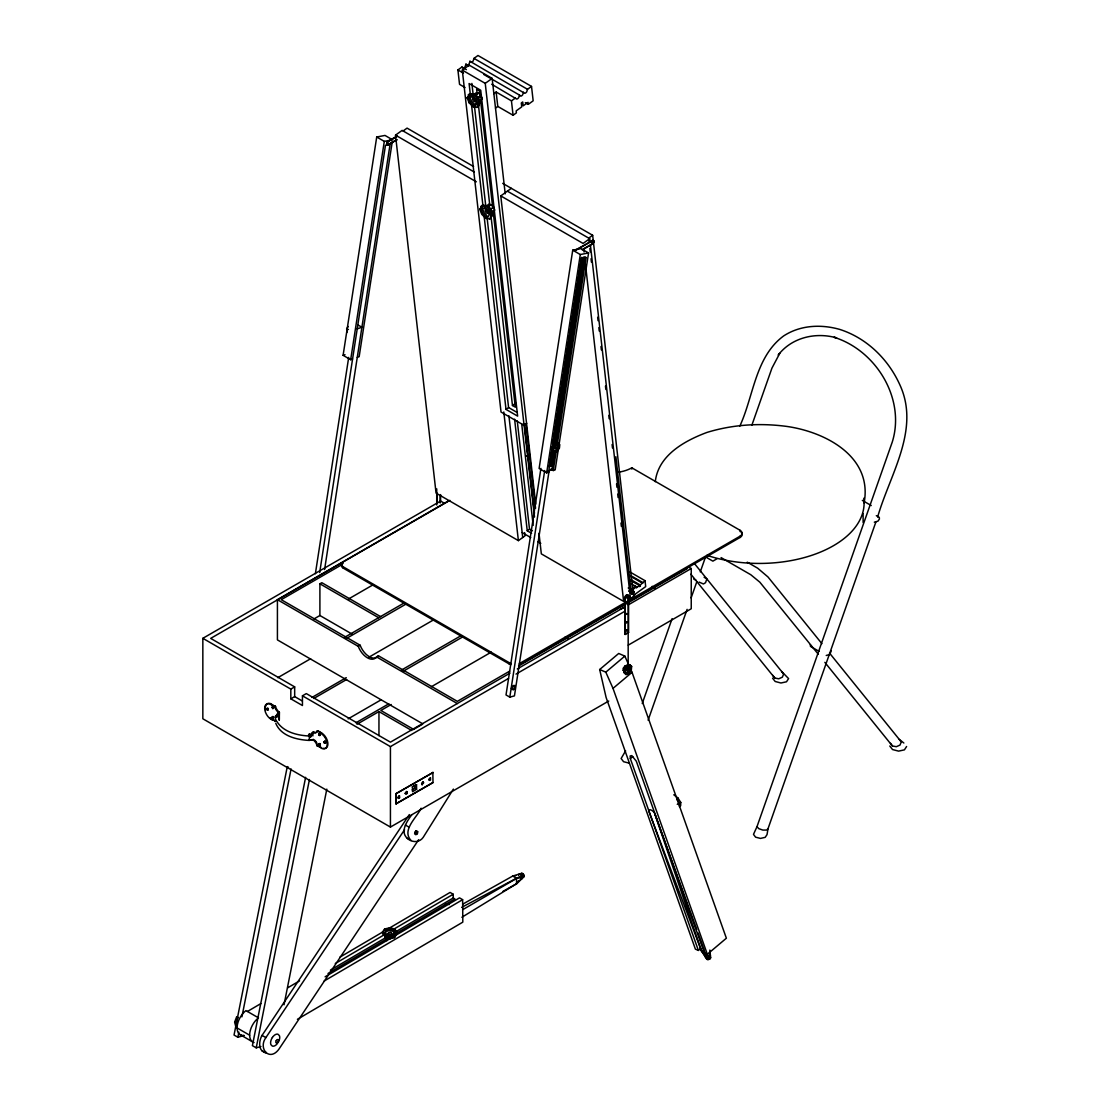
<?xml version="1.0" encoding="UTF-8"?>
<svg xmlns="http://www.w3.org/2000/svg" width="1110" height="1110" viewBox="0 0 1110 1110"><rect width="100%" height="100%" fill="white"/><g stroke="black" fill="none" stroke-linecap="round" stroke-linejoin="round"><path stroke-width="1.5" d="M389.985 938.755L389.985 936.341L384.754 935.064L382.52 932.025L384.601 929.014L389.763 927.78L394.993 929.056L397.227 933.51L394.3 937.728L389.985 938.755L385.628 937.7L382.52 932.025M468.906 65.878L465.936 64.158L465.145 66.711A2.942 1.693 -60 0 1 463.134 68.154L461.927 67.058L457.903 69.944L459.54 84.346L465.104 87.565M469.946 61.272L471.167 62.382A2.942 1.693 -60 0 0 473.165 60.939L473.97 58.386L477.98 55.5L531.524 86.413L527.514 89.299L526.709 91.853A2.942 1.693 -60 0 1 524.711 93.295L469.946 61.272L469.155 63.825A2.942 1.693 -60 0 1 467.144 65.268L465.936 64.158M483.78 74.467L519.48 95.071L518.689 97.624A2.942 1.693 -60 0 1 516.677 99.068L491.661 84.221M523.49 92.185L522.699 94.739A2.942 1.693 -60 0 1 520.687 96.181L519.48 95.071M710.025 958.776L709.651 951.7M680.763 802.447L680.666 805.721L679.473 806.734L679.556 803.46L676.698 798.936L677.905 797.923L680.763 802.447L677.266 804.334M348.221 326.506L346.695 328.754L346.889 332.542M347.014 331.39L346.695 328.754M554.265 452.741L551.864 449.966L552.475 451.229L552.822 447.774L555.111 444.388L557.997 443.056L554.057 444.264L552.156 447.08L551.92 450.91L554.265 452.741L557.151 451.409L559.44 448.038L559.801 444.569L557.456 442.737L556.471 443.167M553.71 452.422L556.596 451.09L558.885 447.719L559.246 444.25L557.969 444.416M624.222 671.175L623.154 670.274L623.362 668.206L624.736 666.18L626.47 665.389L627.899 666.208M631.659 666.486L629.314 664.654L625.929 666.18L624.014 668.997L623.723 671.883L626.123 674.658L629.009 673.326L631.312 669.94L631.659 666.486L629.314 664.654L628.329 665.07M629.869 664.973L626.983 666.291L624.68 669.677L624.333 673.146L624.014 668.997M629.967 667.207L628.135 671.897L626.151 672.813L624.93 671.786M352.564 359.029L350.677 359.695L343.101 355.325L376.72 137.002L384.99 135.434L392.552 139.804L384.296 141.372L376.72 137.002M315.379 573.745L348.693 357.378M350.677 359.695L384.296 141.372M319.694 572.524L385.489 145.257L390.068 144.383L324.592 569.527M392.288 141.511L359.154 356.712L357.267 357.378M550.782 469.1L553.266 470.543L555.167 469.877L588.564 252.969L580.988 248.598L572.732 250.166L539.113 468.489L546.675 472.86L548.576 472.194L581.487 258.422L586.066 257.548L557.47 443.279M540.917 468.351L506.021 694.943L509.809 697.122L514.443 695.873L549.131 470.64M509.809 697.122L544.705 470.543M546.675 472.86L580.294 254.537L572.732 250.166M551.878 449.689L549.256 466.713L551.129 466.047L553.501 450.632M552.669 444.583L581.487 257.367M549.922 465.52L552.391 449.994M553.071 445.041L581.945 258.089M554.556 443.778L583.319 257.021M554.778 451.007L551.892 469.738L547.188 471.403L548.576 472.194M555.832 444.18L584.692 256.757L586.066 257.548M553.266 470.543L556.152 451.798M417.388 833.707L417.693 831.806L416.472 830.932L414.96 831.945L414.654 833.846L415.875 834.72L417.388 833.707L415.473 832.611L415.778 830.71L417.693 831.806M875.915 521.908L768.037 828.657L767.024 834.623L765.178 837.356L760.461 838.411L755.605 837.176L753.482 834.387L756.978 826.7L892.274 442.016C905.718 398.851 876.22 350.441 834.082 337.274L836.593 337.884C815.739 331.904 791.735 337.426 778.207 355.089L779.733 353.382L771.949 368.118L751.872 425.172M287.254 766.732L234.043 1035.033L237.873 1037.239L244.144 1035.491M237.873 1037.239L238.886 1032.147M241.911 1016.857L291.084 768.939M305.611 777.319L252.4 1045.634L256.23 1047.84L260.933 1046.522M256.23 1047.84L309.44 779.525M284.035 1004.786L326.812 789.127M388.195 933.205L388.209 933.732A1.818 1.054 -0.4 0 0 389.457 934.453L390.359 934.453A1.679 0.971 -0.4 0 0 391.58 933.746L391.566 933.219M630.591 592.407L631.271 591.047L632.658 591.352L630.591 592.407L631.951 593.614M633.685 592.06L632.811 590.978L634.087 591.769L633.824 592.99L632.006 594.294L631.299 592.06L633.602 591.089L632.409 591.602M631.229 593.434L631.548 592.019M632.006 594.294L631.812 592.324M631.965 592.032L631.84 590.895M633.366 591.588L632.117 592.49L632.908 593.614M633.213 591.547L632.658 593.864L631.077 593.073M655.288 481.685C658.216 455.336 684.523 440.795 706.959 432.428C732.683 424.533 759.823 422.854 786.449 426.379C825.285 431.776 872.835 456.488 864.107 502.955M642.246 703.532L672.077 618.686M739.801 426.157C753.676 396.284 755.119 357.004 783.618 335.955C800.296 325.077 820.9 324.092 839.687 329.392C866.799 338.05 888.361 359.238 899.919 384.962C920.523 429.75 889.707 474.747 877.635 517.024M648.115 720.196L687.104 609.362M691.114 597.943L696.844 581.654M700.285 571.872L705.447 557.192M411.796 814.782C407.301 820.789 399.697 831.501 407.245 838.3C411.838 842.684 419.372 842.892 423.174 837.398L453.379 789.099M421.106 808.205C417.221 817.196 401.182 830.086 411.075 840.506M467.102 97.819L469.558 93.726L474.955 94.142L478.382 97.458L480.131 101.648L478.327 106.463L477.036 107.392L473.304 106.824L469.183 102.855L467.102 97.819L468.392 96.889M470.917 95.737L470.127 97.888L471.556 101.329L474.386 104.062L476.967 104.451M477.036 107.392L480.131 101.648M472.874 95.169L476.204 92.768L478.452 93.101L480.908 95.474L482.17 98.499L479.242 101.981M479.742 209.388L482.198 205.308L487.595 205.725L491.022 209.027L492.771 213.217L490.967 218.032L489.677 218.961L485.944 218.393L481.823 214.424L479.742 209.388L481.032 208.458M488.15 206.224L488.844 204.337L491.092 204.684L493.548 207.057L494.81 210.067L491.466 212.468M489.677 218.961L492.771 213.217M478.327 106.463L479.159 104.284M490.967 218.032L491.799 215.853M235.695 1026.237L234.64 1022.116L236.707 1016.663L238.053 1017.44L235.986 1022.893L236.68 1025.64M397.852 797.646L399.336 795.787L399.489 797.868L398.504 798.437L397.852 797.646L399.489 795.884M399.489 797.868L399.336 795.787M405.192 793.4L406.69 791.555L405.192 793.4L405.844 794.205L406.843 793.622L406.69 791.555M421.564 783.951L422.216 784.756L422.064 782.675C422.965 780.899 424.367 784.076 423.049 782.106M421.717 784.048L423.201 782.189M422.064 784.659L423.548 782.814M428.904 779.72L430.402 777.86L430.555 779.942C429.209 781.218 428.488 779.664 429.556 778.526L430.555 777.943M632.228 592.546L630.882 592.823M409.34 814.587L262.057 1035.394C258.88 1040.542 257.728 1051.614 265.928 1052.294M404.567 829.697L265.887 1037.6C257.839 1048.7 269.688 1062.09 279.026 1049.033L418.664 839.687M625.61 750.846L621.128 758.518L623.57 761.71L629.106 763.111M518.314 881.007L516.566 883.754L461.871 917.276M906.592 746.503L904.414 749.861L898.587 751.123L892.523 749.541L889.79 746.045M624.888 667.679L626.47 665.389L627.538 666.291M552.822 447.774L555.111 444.388M552.933 447.122L554.306 445.096L552.863 444.264L554.598 443.473L556.027 444.291M553.307 447.51L554.875 445.179L556.873 444.264L558.094 445.29L556.277 449.98L554.279 450.896L553.058 449.869M626.983 666.291L624.68 669.677M625.166 669.427L626.748 667.082M625.221 673.146L625.568 674.339L628.468 673.007L631.312 669.94M393.509 935.563L394.924 933.51L393.384 931.415L389.776 930.541L386.252 931.387L384.851 933.441L386.391 935.536M394.3 937.728L397.227 932.081M267.663 708.929L267.663 710.233L266.691 709.026L268.356 708.541L267.024 708.555M266.691 709.026L267.704 708.166M272.88 706.501L272.838 708.582L271.867 707.361L273.532 706.876L272.186 706.904M272.838 708.582L273.851 707.722M272.88 716.394L272.838 718.475L271.867 717.254L273.532 716.769L272.186 716.796M272.838 718.475L273.851 717.615M319.708 734.334L319.708 735.639L318.723 734.418L320.388 733.932L319.056 733.96M318.723 734.418L319.736 733.557M319.056 745.157L320.388 745.129L318.723 744.311L320.388 743.825L319.056 743.853M318.723 744.311L319.736 743.45M319.708 745.532L319.416 743.908M323.898 742.049L324.911 741.189L325.563 742.867L324.217 742.881L324.911 741.189M324.869 743.27L325.882 742.41M396.02 935.217L397.227 933.51M388.153 143.121L388.153 143.509M592.102 241.827L592.435 242.826L592.393 241.855M592.143 242.799L592.74 242.063M513.583 689.601L515.137 687.673L515.137 685.591L513.583 685.453L511.335 688.297L513.583 689.601L512.029 689.463L512.029 687.395M626.512 597.208C627.913 595.931 626.664 598.887 626.082 596.958M626.082 613.872C626.359 613.372 627.219 615.564 626.456 613.428M626.512 614.121L627.233 613.705M626.512 622.89L627.233 621.975L626.082 622.641M626.082 630.438C626.359 629.925 627.219 632.117 626.456 629.981M626.512 630.674L627.233 630.258M524.142 876.081L516.566 883.754L503.01 891.33M768.037 828.657L766.663 830.072L762.847 830.086L758.851 828.684L756.978 826.7M475.163 101.44L474.733 101.662A1.915 0.957 54.3 0 1 473.415 100.899L472.874 100.122A1.762 0.888 54.3 0 1 472.721 98.748L473.151 98.526A1.915 0.957 54.3 0 1 474.469 99.29L475.011 100.067M523.559 877.108L516.566 883.754L516.525 878.218L512.737 876.04L463.009 903.998M700.812 948.384L698.384 950.424L695.401 949.147L606.115 697.496L599.678 669.524L618.7 653.471L624.833 656.107L628.76 664.946M599.678 669.524L605.81 672.16L624.833 656.107M632.034 672.327L726.37 938.214L707.347 954.267L613.011 688.38L632.034 672.327L630.73 669.372M698.384 950.424L630.355 758.657L632.783 756.618M478.382 97.458L476.121 99.192L478.202 104.229M491.022 209.027L488.761 210.761L490.842 215.798M279.248 719.53L279.248 713.536L278.554 714.077A3.677 2.123 -60 0 0 277.111 716.325M310.953 736.832A3.677 2.123 -60 0 1 312.645 733.752L313.325 733.211L312.16 733.488A3.677 2.123 -60 0 0 310.481 736.554M526.737 423.298L523.976 425.283L501.026 412.032L462.287 70.11L469.197 65.143L492.146 78.394L505.216 193.848M524.614 532.592L524.988 535.88L518.384 540.625L436.063 493.104L395.507 135.143L402.111 130.397L474.081 171.939M403.11 130.966L407.065 128.122L473.595 166.542M534.507 517.038L485.237 83.361L492.146 78.394M468.267 94.655L472 95.224L474.955 94.142M475.108 95.502L478.452 93.101M469.183 102.855L470.473 101.926M477.577 97.874L480.908 95.474M478.826 100.899L482.17 98.499M473.304 106.824L474.594 105.894M493.867 93.656L496.156 92.019L511.446 100.857L513.084 115.26L516.386 112.873L516.164 110.889L521.755 106.865L521.312 102.953L522.727 101.94L523.171 105.852L528.055 102.342L528.277 104.34L533.161 100.816L531.524 86.413M495.504 108.072L497.779 106.435L496.156 92.019M511.446 100.857L515.47 97.971M480.908 206.238L484.64 206.807L487.595 205.725M486.624 205.933L488.844 204.337M535.7 504.134L500.776 195.915L511.335 188.325M487.748 207.084L491.092 204.684M490.218 209.457L493.548 207.057M490.773 214.369L494.116 211.954L491.869 211.621M485.944 218.393L487.235 217.463M502.719 183.358L592.657 235.278L588.702 238.123L589.091 241.564M507.381 191.17L589.701 238.692L583.097 243.437L500.776 195.915M470.265 93.823L469.1 83.541L480.727 90.257L517.635 416.111L506.007 409.396L508.588 407.537L487.221 218.892M493.117 211.247L515.317 407.148L512.459 405.497L515.706 403.166M531.593 533.299L527.236 530.788L529.512 529.151L517.26 420.981M631.021 583.666L636.488 586.829L629.689 591.713L628.704 591.144L635.489 586.246L636.585 587.662L639.429 585.622L639.54 586.621L640.359 586.024L640.248 585.025L631.243 579.836M640.248 585.025L645.035 580.683L630.022 572.025M627.608 598.554L630.258 596.653M634.906 594.71L630.535 599.136L629.537 598.567L629.259 596.07M445.304 904.567L446.275 904.067A2.164 1.263 -0.4 0 1 449.064 904.622M412.143 786.851L416.541 784.659L416.597 789.293L412.545 791.721L412.476 787.073L416.541 784.659M412.185 789.918L414.863 788.322L414.821 785.256M247.433 1011.474L260.85 1003.593M287.67 987.845L299.589 980.838M339.826 957.208L383.033 931.817M389 928.321L450.091 892.426L453.227 894.244L453.255 897.976L454.906 898.933L396.312 933.343M335.275 963.536L384.546 934.592M393.509 929.334L453.227 894.244M330.405 970.14L385.17 937.978M395.535 931.887L453.255 897.976M328.005 973.47L387.404 938.574M325.119 976.8L392.316 937.339M395.299 935.577L459.498 897.865L462.634 899.669L462.815 922.146L297.411 1019.299M324.065 981.087L462.634 899.669M462.676 909.687L523.545 874.389M397.297 139.735L388.112 144.647A2.081 1.207 -60 0 1 386.641 143.8A2.081 1.207 -60 0 1 388.112 141.248L396.95 136.142M388.458 144.841A2.081 1.207 -60 0 1 386.988 143.995A2.081 1.207 -60 0 1 388.458 141.442L397.297 136.336M388.112 144.647L395.479 140.387M575.299 250.402A2.081 1.207 -60 0 1 576.034 249.75L592.587 240.579A2.081 1.207 -60 0 1 594.058 241.439A2.081 1.207 -60 0 1 592.587 243.978L582.278 249.944M576.007 250.222A2.081 1.207 -60 0 1 576.381 249.944L592.587 240.579M583.402 248.89L592.254 243.784A2.081 1.207 -60 0 0 593.725 241.231A2.081 1.207 -60 0 0 592.254 240.384M608.738 701.034L390.429 827.075L202.839 718.78L202.839 638.319L440.587 501.054L444.416 503.26M422.854 723.887L277.417 639.901L277.417 599.678L448.329 500.998M449.855 500.374L210.678 638.389L294.677 686.882L294.677 696.594L301.948 700.798M526.431 456.168L529.442 454.434M342.49 564.31L281.232 599.678L360.139 645.229A14.832 8.561 60 0 0 369.297 656.704A14.832 8.561 60 0 0 378.441 655.788L457.348 701.354L509.629 671.162M352.189 634.143L319.902 615.509L319.902 583.804L321.817 582.694L380.522 616.591M313.95 618.95L319.902 615.509M348.346 599.095L373.39 584.623M344.405 637.445L404.096 602.98M277.805 677.683L310.633 658.729M346.334 638.527L406.094 604.034M277.417 599.678L358.239 646.339L360.139 645.229M202.839 638.319L290.82 689.102L294.677 686.882M275.516 721.042L271.048 719.266A9.005 5.203 60 0 1 264.679 708.236A9.005 5.203 60 0 1 271.048 704.559L275.516 706.335A6.396 3.691 60 0 0 279.345 712.204L279.137 720.265M267.024 709.859L268.356 709.845M271.048 704.559L275.516 706.335M290.82 689.102L290.82 698.828L294.677 696.594M290.82 698.828L302.447 705.53L302.447 695.817L306.304 693.597L390.429 742.16L509.92 673.173M368.742 657.3L432.983 620.212M276.113 716.019A4.523 2.608 -60 0 1 278.666 712.634L279.345 712.204L279.345 719.585M276.584 716.297A4.523 2.608 -60 0 1 279.137 712.911L279.345 712.232M278.763 713.258L278.083 713.799A3.677 2.123 -60 0 0 276.39 716.88M358.239 646.339A14.832 8.561 60 0 0 367.382 657.8A14.832 8.561 60 0 0 376.526 656.898L378.441 655.788M271.048 719.266L274.253 720.321M311.938 697.455L346.251 677.641M313.783 698.467L346.639 679.5M401.21 670.218L460.969 635.711M403.124 671.314L462.884 636.821M309.898 736.721A4.523 2.608 -60 0 1 312.743 732.309L313.922 732.156A6.396 3.691 60 0 0 317.751 730.727L321.539 732.919A9.005 5.203 60 0 1 327.852 742.951A9.005 5.203 60 0 1 323.176 748.32M310.675 735.986A4.523 2.608 -60 0 1 313.228 732.586L313.922 732.156M312.743 732.309L313.228 732.586A6.396 3.691 60 0 0 317.072 731.129L317.751 730.727M317.072 731.129L321.539 732.919M319.056 735.264L320.388 735.236M348.138 718.864L380.994 699.897M355.908 722.79L388.777 703.823M312.743 739.662L313.228 739.94A6.396 3.691 60 0 1 317.072 745.837L320.277 746.891M324.217 741.591L325.563 741.563M324.217 742.881L325.563 742.867M357.004 724.247L378.954 711.566L411.741 730.505M391.192 704.503L380.869 710.469L413.655 729.395M317.072 745.837L321.539 747.613M431.512 686.646L491.272 652.139M519.313 663.391A8.436 4.87 0 0 0 521.062 662.628L740.037 536.199A7.257 4.19 0 0 0 740.037 530.275L631.826 467.81A28.805 16.622 0 0 1 618.922 472.111M519.313 664.682A8.436 4.87 0 0 0 521.062 663.905L740.037 537.476A7.257 4.19 0 0 0 742.091 533.979M518.592 665.986L687.409 568.528M517.315 668.942L625.263 606.615M628.274 604.881L691.239 568.528L691.239 608.752L628.274 645.118M413.308 729.561L422.147 724.455M302.447 695.817L390.429 746.614L508.546 678.418M516.025 674.103L625.18 611.083M716.977 558.774L712.87 561.147L705.71 557.012M624.736 634.212L628.593 632.464L628.593 596.25A2.428 1.401 -60 0 0 628.093 595.126L627.733 595.015A2.428 1.401 -60 0 0 626.012 596.014L625.652 596.542A2.428 1.401 -60 0 0 625.152 598.235L625.152 634.462L624.736 597.985A2.428 1.401 -60 0 1 625.235 596.292L625.596 595.765A2.428 1.401 -60 0 1 627.317 594.78L627.663 594.891A2.428 1.401 -60 0 1 628.177 596.001L628.177 665.847M625.152 634.462L628.593 632.464M395.937 793.719L432.997 772.505L395.937 793.719L396.09 803.862L432.997 782.564L432.844 772.407M395.937 803.779L432.997 782.564M624.347 607.142L620.49 609.362M461.691 907.37L516.525 878.218L522.449 877.524M629.287 666.5L625.721 669.746L625.485 672.105L626.706 673.132L630.272 669.885L630.522 667.526L628.732 666.18M357.212 328.893L361.902 327.242L358.114 325.05M343.101 355.325L344.988 354.659M521.686 873.32L512.737 876.04L515.706 875.679M632.617 591.352L631.271 591.047M631.479 593.642L633.199 592.712L633.061 591.422M389.985 936.341L395.146 935.106M395.16 936.521L389.998 937.756L384.768 936.479L384.754 935.064M580.294 254.537L588.564 252.969M629.828 666.333L631.104 666.166M389.402 932.497L390.304 932.497M632.02 591.186L631.299 592.06M705.308 956.043A2.678 1.582 -19.5 0 0 705.211 956.487L705.294 956.889A2.678 1.582 -19.5 0 0 706.487 957.639L707.764 957.583A2.678 1.582 -19.5 0 0 710.372 955.377L710.289 954.975A2.678 1.582 -19.5 0 0 710.039 954.628M706.529 958.61L706.584 958.929A2.137 1.263 -19.5 0 0 707.528 959.526L708.555 959.484A2.137 1.263 -19.5 0 0 710.65 957.722L710.58 957.389A2.137 1.263 -19.5 0 0 710.053 956.917M469.558 93.726L473.29 94.294L477.411 98.263L479.492 103.299M482.198 205.308L485.93 205.877L490.051 209.846L492.132 214.882M874.319 522.172L877.968 521.159L879.397 519.064L879.3 517.371L876.317 515.65M826.229 655.483L829.891 654.47L831.224 650.682M690.878 574.217L774.794 678.057L778.734 678.793L782.37 677.183L783.591 674.159L781.662 671.508L694.485 563.616M824.841 662.351L892.398 745.962L896.339 746.697L899.988 745.087L901.209 742.063L899.28 739.413L829.531 653.096M347.25 329.073L348.457 329.49M708.319 959.512L704.989 952.324L701.395 950.784L649.045 811.743C648.434 807.039 654.831 811.854 655.025 814.296L696.761 929.583M707.347 954.267L704.364 952.99L636.321 761.21L631.798 755.619L630.147 755.979L630.355 758.657M275.779 720.973L275.252 716.325A2.539 1.471 0 0 0 278.846 716.325L278.846 719.266M632.991 592.56L633.824 592.99M407.245 838.3L409.049 839.229M414.863 788.322L416.597 789.293M473.97 58.386L527.514 89.299M525.308 102.619L528.277 104.34M461.927 67.058L466.38 69.625M462.287 70.11L485.237 83.361M457.903 69.944L463.467 73.149M497.779 106.435L513.084 115.26M395.507 135.143L476.329 181.804M862.331 500.402L871.239 505.55M508.588 407.537L517.315 412.573M747.266 562.187L757.658 568.181L767.995 576.978L821.899 643.661M721.098 557.595L750.79 574.73L759.837 582.181L818.292 654.248M550.019 465.409L551.129 466.047M688.269 566.808L691.239 568.528M704.115 577.297L706.876 578.893L705.544 582.681L703.435 583.971L699.12 582.098M693.597 578.92L696.358 580.502M819.055 651.348L810.439 646.367L810.355 644.688M652.194 586.344L655.122 588.036M630.591 575.507L642.593 582.445M630.674 576.34L642.69 583.277M630.424 580.419L640.359 586.024M529.512 529.151L532.425 530.83M628.218 587.981L630.924 589.535L615.884 456.71M630.758 591.672L631.798 592.393M631.451 592.657L632.228 593.115M522.144 532.578L530.76 537.545M537.92 541.68L540.792 543.345M626.082 597.444L626.872 597.721M626.456 621.711L627.233 621.975M624.736 666.18L626.165 666.999L624.791 669.025L623.362 668.206M623.154 670.274L624.583 671.106M565.045 637.154L567.973 638.847M343.254 563.214L343.254 561.924A6.036 3.483 0 0 0 343.254 566.849L509.129 662.628A8.436 4.87 0 0 0 510.877 663.391M342.296 563.935A6.036 3.483 0 0 0 343.254 568.14L509.129 663.905A8.436 4.87 0 0 0 510.877 664.682M512.889 686.369L515.137 687.673M319.902 583.804L378.607 617.687M376.526 656.898L457.348 703.56M274.822 706.737A6.396 3.691 60 0 0 278.666 712.606L279.137 712.911M279.248 713.536L278.666 712.606M407.328 792.346L406.843 793.622M405.386 825.035L409.202 827.241M287.185 766.566L288.531 767.343M262.057 1035.394L265.887 1037.6M234.64 1022.116L235.986 1022.893M237.096 1027.957L249.639 1035.2M239.691 1034.409L252.234 1041.652M262.071 1050.948L265.887 1053.154M309.329 740.412L308.927 740.12A2.539 1.471 0 0 1 308.677 739.759M673.784 794.788L677.905 797.923M899.28 739.413L903.859 743.006M554.598 443.473L555.68 444.375M781.662 671.508L788.586 678.585L786.504 681.79L780.954 682.997L775.182 681.485L772.56 678.154M706.14 953.421L709.595 956.709M704.836 954.073L701.395 950.784L654.636 813.45M472 95.224L476.121 99.192M484.64 206.807L488.761 210.761M487.026 215.631L484.196 212.898L482.767 209.471M707.528 959.526L701.395 950.784L706.557 958.749M890.484 743.312L892.398 745.962M772.865 675.407L774.794 678.057M382.534 933.454L383.769 935.161M384.768 936.479L385.628 937.7M276.765 721.333C283.452 732.225 297.397 735.43 309.329 736.013A2.539 1.471 0 0 1 309.329 733.932L309.329 740.425C296.786 739.787 280.983 736.166 275.752 723.262M605.81 672.16L613.011 688.38M324.869 741.966L325.202 742.798M324.592 741.646L324.911 742.493M319.416 734.029L319.736 734.862M272.838 707.278L273.157 708.111M272.838 717.171L273.157 718.004M267.385 708.624L267.704 709.47M697.94 932.844L704.406 950.701M704.989 952.324L706.487 957.639M710.608 957.569L709.845 950.077M645.035 580.683L645.701 586.593L633.644 595.265L633.81 596.778M636.488 586.829L636.585 587.662M634.074 587.273L634.171 588.12M592.657 235.278L632.742 589.133M589.701 238.692L590.09 242.133M590.478 245.574L630.535 599.136M589.868 248.432L590.27 251.873M591.047 258.755L591.436 262.196M597.666 317.252L598.054 320.693M598.845 327.575L599.233 331.016M600.982 346.5L601.37 349.941M605.463 386.058L605.852 389.499M608.779 415.306L609.168 418.748M612.096 444.555L612.484 447.996M616.549 483.863L616.924 487.262M617.701 494.075L618.09 497.488M620.976 523.018L621.364 526.431M583.68 248.598L584.068 252.039M585.428 264.097L623.64 601.398L541.333 553.876L539.002 533.286M526.029 424.173L535.561 508.311M524.35 423.853L534.479 513.306M521.7 423.923L533.188 525.418M480.269 97.846L479.492 90.965L476.648 89.327L477.231 94.475M480.658 101.287L492.729 207.82M514.596 419.178L527.236 530.788M478.202 103.077L489.69 204.448M491.05 216.478L512.459 405.497M471.875 83.403L473.235 95.404M474.4 105.7L485.667 205.17M508.921 415.862L522.713 537.517M471.431 104.118L482.892 205.308M484.057 215.604L506.007 409.396M503.801 411.976L518.384 540.625M394.993 929.056L395.007 930.471M389.763 927.78L389.776 929.195M386.835 936.993L386.863 940.669L385.531 938.852L385.503 935.175M384.601 929.014L384.615 930.43M863.108 513.528L863.108 522.546M740.037 530.275L740.037 531.551M740.037 536.199L740.037 537.476M631.826 467.81L631.826 469.086M521.062 662.628L521.062 663.905M509.129 662.628L509.129 663.905M440.587 494.602L440.587 501.498M440.171 496.087L440.171 502.983M437.146 493.145L437.146 503.496M436.729 504.967L436.729 489.441A2.428 1.401 -60 0 1 436.785 488.899M396.09 793.817L396.09 803.862M390.429 746.614L390.429 827.075M378.954 711.566L378.954 735.639M343.254 566.849L343.254 568.14M313.228 732.558L313.228 733.28M313.228 739.246L313.228 739.968A4.523 2.608 -60 0 1 311.133 739.982M312.853 732.933L312.853 735.93M309.815 734.209L309.815 737.151M863.788 498.223A104.77 60.481 0 0 1 815.239 554.112A104.77 60.481 0 0 1 706.959 555.333M309.815 740.148A1.873 1.082 0 0 1 309.51 739.926M278.374 716.061A1.873 1.082 0 0 1 275.724 716.061M320.846 733.308A9.005 5.203 60 0 1 327.214 744.338A9.005 5.203 60 0 1 320.846 748.015M311.966 739.926A4.523 2.608 -60 0 1 310.647 739.704M314.394 739.926A6.396 3.691 60 0 1 314.851 740.342M315.296 740.8A6.396 3.691 60 0 1 315.726 741.3M316.114 741.841A6.396 3.691 60 0 1 316.822 742.992M317.377 744.199A6.396 3.691 60 0 1 317.751 745.434M274.822 721.445A6.396 3.691 60 0 1 275.752 720.071M271.728 718.864A9.005 5.203 60 0 1 270.091 717.67M265.581 709.859A9.005 5.203 60 0 1 271.728 704.156M388.333 933.288A1.679 0.971 -0.4 0 1 389.541 932.567M390.456 932.414A1.818 1.054 -0.4 0 1 391.705 933.135M520.576 878.607A2.678 1.526 59.6 0 0 521.52 878.856L521.908 878.732A2.678 1.526 59.6 0 0 521.88 875.665L521.492 875.096A2.678 1.526 59.6 0 0 519.591 874L519.202 874.111A2.678 1.526 59.6 0 0 518.661 875.332M522.241 876.664A2.137 1.221 59.6 0 0 523.393 877.15L523.698 877.053A2.137 1.221 59.6 0 0 523.684 874.597L523.365 874.139A2.137 1.221 59.6 0 0 521.853 873.265L521.547 873.362A2.137 1.221 59.6 0 0 521.159 873.917M243.714 1035.436A15.11 8.727 -60 0 1 237.151 1026.472A15.11 8.727 -60 0 1 245.934 1010.6L258.477 1017.842A15.11 8.727 -60 0 0 249.916 1032.175A15.11 8.727 -60 0 0 254.079 1042.54M741.189 532.425A7.257 4.19 0 0 1 741.91 533.438M474.858 99.983A1.762 0.888 54.3 0 1 475.024 101.357M553.848 447.829L553.612 450.188L554.833 451.215L556.832 450.299L558.649 445.61L557.428 444.583L555.43 445.498L553.848 447.829M554.709 447.843C556.207 450.813 556.998 443.625 554.709 447.843M626.567 669.76C628.08 672.715 628.857 665.542 626.567 669.76M469.627 96.667L468.836 98.818L470.265 102.259L473.096 104.992L475.677 105.381L476.467 103.23L475.038 99.789L472.208 97.056L469.627 96.667M482.267 208.236L481.476 210.4L482.906 213.828L485.736 216.561L488.317 216.95L489.108 214.799L487.678 211.372L484.848 208.638L482.267 208.236M272.394 1037.462L271.548 1038.96A6.826 3.94 -60 0 0 270.937 1044.69L272.366 1046.092A6.285 3.635 -60 0 0 276.889 1044.163L278.776 1041.36A6.826 3.94 -60 0 0 279.387 1035.616L277.958 1034.229A6.285 3.635 -60 0 0 273.435 1036.143L272.394 1037.462M276.321 1040.514L276.085 1040.93A1.915 1.11 -60 0 0 275.904 1042.54L276.307 1042.928A1.762 1.013 -60 0 0 277.569 1042.387L278.097 1041.61A1.915 1.11 -60 0 0 278.277 1040.001L277.875 1039.612A1.762 1.013 -60 0 0 276.612 1040.153L276.321 1040.514M386.252 929.958L384.837 932.025L386.377 934.107L389.985 934.995L393.495 934.148L394.91 932.095L393.37 930L389.763 929.125L386.252 929.958M485.542 210.165L485.361 210.331A1.762 0.888 54.3 0 0 485.514 211.705L486.055 212.482A1.915 0.957 54.3 0 0 487.373 213.245L487.803 213.023A1.762 0.888 54.3 0 0 487.651 211.635L487.11 210.858A1.915 0.957 54.3 0 0 485.791 210.095L485.542 210.165"/></g></svg>
